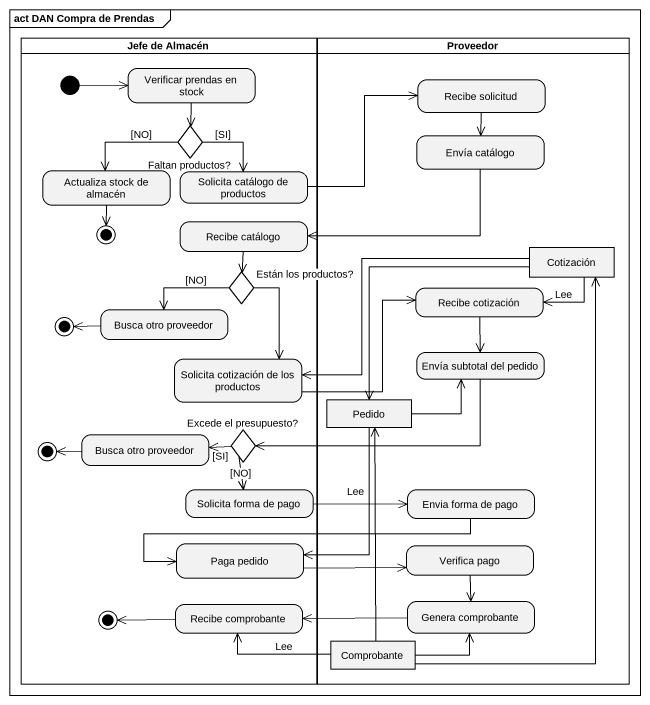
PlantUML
@startuml
mainframe act DAN Compra de Prendas
hide empty description
state "Jefe de Almacén" as Jefe_de_Almacén <<partition>> {
  state "Verificar prendas en stock" as Verificar_prendas_en_stock
  state "Faltan productos?" as Faltan_productos <<choice>>
  state "Actualiza stock de almacén" as Actualiza_stock_de_almacén
  state "Solicita catálogo de productos" as Solicita_catálogo_de
  state final1 <<end>>
  state "Recibe catálogo" as Recibe_catálogo
  state "Están los productos?" as Están_los_productos <<choice>>
  state final2 <<end>>
  state "Busca otro proveedor" as Busca_otro_proveedor
  state "Solicita cotización de los productos" as Solicita_cotización_de_los
  state final3 <<end>>
  state "Busca otro proveedor" as Busca_otro_proveedor_2
  state "Excede el presupuesto?" as Excede_el_presupuesto <<choice>>
  state "Solicita forma de pago" as Solicita_forma_de_pago
  state "Paga pedido" as Paga_pedido
  state final4 <<end>>
  state "Recibe comprobante" as Recibe_comprobante
  [*] -right-> Verificar_prendas_en_stock
}
state Proveedor <<partition>> {
  state "Recibe solicitud" as Recibe_solicitud
  state "Envía catálogo" as Envía_catálogo
  state Cotización <<object>>
  state "Recibe cotización" as Recibe_cotización
  state "Envía subtotal del pedido" as Envía_subtotal_del_pedido
  state Pedido <<object>>
  state "Envia forma de pago" as Envia_forma_de_pago
  state "Verifica pago" as Verifica_pago
  state "Genera comprobante" as Genera_comprobante
  state Comprobante <<object>>
}
Verificar_prendas_en_stock --> Faltan_productos
Recibe_solicitud --> Envía_catálogo
Faltan_productos -left-> Actualiza_stock_de_almacén : [NO]
Faltan_productos --> Solicita_catálogo_de : [SI]
Envía_catálogo -left-> Recibe_catálogo
Actualiza_stock_de_almacén --> final1
Solicita_catálogo_de -right-> Recibe_solicitud
Recibe_catálogo --> Están_los_productos
Están_los_productos -left-> Busca_otro_proveedor : [NO]
Están_los_productos --> Solicita_cotización_de_los
Cotización -left-> Recibe_cotización : Lee
Cotización -left-> Solicita_cotización_de_los
Cotización --> Pedido
Busca_otro_proveedor -left-> final2
Recibe_cotización --> Envía_subtotal_del_pedido
Solicita_cotización_de_los -right-> Recibe_cotización
Envía_subtotal_del_pedido -left-> Excede_el_presupuesto
Pedido -right-> Envía_subtotal_del_pedido
Pedido --> Paga_pedido : Lee
Busca_otro_proveedor_2 -left-> final3
Excede_el_presupuesto -left-> Busca_otro_proveedor_2 : [SI]
Excede_el_presupuesto --> Solicita_forma_de_pago : [NO]
Solicita_forma_de_pago -right-> Envia_forma_de_pago
Envia_forma_de_pago -left-> Paga_pedido
Paga_pedido -right-> Verifica_pago
Verifica_pago --> Genera_comprobante
Recibe_comprobante -left-> final4
Genera_comprobante -left-> Recibe_comprobante
Comprobante -up-> Cotización
Comprobante -up-> Pedido
Comprobante -left-> Recibe_comprobante : Lee
Comprobante -right-> Genera_comprobante
@enduml
